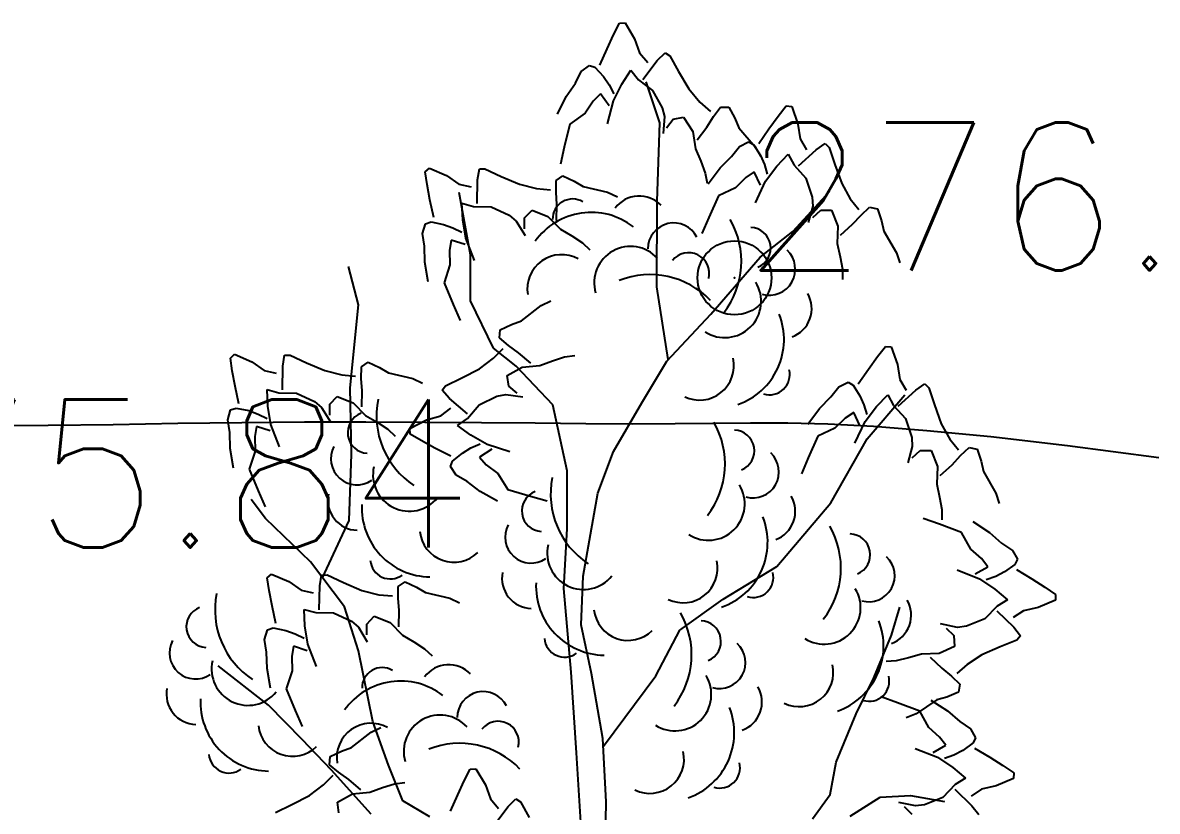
# Model space of a CAD drawing. Header units: millimetres. Extents: x 524954 to 526204, y 9523489 to 9524010.
# Drawn here: x 525864.61 to 525872.28, y 9523685.45 to 9523690.79 of the extents above; entities that cross this region are included whole.
import ezdxf

# ---------------------------------------------------------------- set-up
doc = ezdxf.new("R2010")
doc.units = ezdxf.units.MM
doc.header["$PDMODE"] = 32
doc.header["$PDSIZE"] = 0.5
doc.linetypes.add('ACAD_ISO12W100', pattern=[21, 12, -3, 0, -3, 0, -3])
for name, color, linetype in [('Arbre', 34, 'ACAD_ISO12W100'), ('CN_02_00', 4, 'Continuous'), ('TopoAlt', 3, 'Continuous'), ('TOPOJIS', 7, 'Continuous')]:
    doc.layers.add(name, color=color, linetype=linetype)
doc.styles.add('Simplex 1.0', font='Simplex.shx', dxfattribs={"width": 0.99, "height": 1})

# ---------------------------------------------------------------- blocks, each defined once
blk = doc.blocks.new('TCPOINT M')
at = {"color": 0}
blk.add_point((0, 0), dxfattribs=at)
at = {"layer": 'TopoAlt', "style": 'Simplex 1.0', "width": 0.99}
blk.add_attdef('ALT', (0.15, 0.15), '', height=1, dxfattribs=at)
blk = doc.blocks.new('v088')
at = {"color": 3, "linetype": 'Continuous'}
for p, q in [((-0.0239, 12.3184), (0.0161, 12.3965)), ((0.0161, 12.3965), (0.0546, 12.3999)), ((0.0546, 12.3999), (0.1184, 12.2906)), ((-0.0686, 12.2238), (-0.0239, 12.3184)), ((0.1184, 12.2906), (0.1522, 12.1952)), ((-0.1179, 12.1126), (-0.0686, 12.2238)), ((0.1522, 12.1952), (0.2074, 12.1313)), ((0.1746, 12.0155), (0.2717, 12.1435)), ((0.2717, 12.1435), (0.3242, 12.1966)), ((0.3242, 12.1966), (0.3557, 12.1751)), ((0.3557, 12.1751), (0.415, 12.0689)), ((-0.2828, 11.9912), (-0.2428, 12.0693)), ((-0.2428, 12.0693), (-0.1881, 12.111)), ((-0.1881, 12.111), (-0.1505, 12.0986)), ((-0.1505, 12.0986), (-0.0915, 12.0354)), ((0.0317, 11.9844), (0.0922, 12.0781)), ((0.0922, 12.0781), (0.1437, 12.0135)), ((0.415, 12.0689), (0.4841, 11.9528)), ((-0.344, 11.9013), (-0.2828, 11.9912)), ((-0.0915, 12.0354), (-0.0536, 11.98)), ((-0.0536, 11.98), (-0.0225, 11.9193)), ((-0.0252, 11.8718), (0.0317, 11.9844)), ((0.1437, 12.0135), (0.2395, 11.9416)), ((-0.4033, 11.7804), (-0.344, 11.9013)), ((-0.1123, 11.9179), (-0.1618, 11.8694)), ((-0.0542, 11.8389), (-0.1123, 11.9179)), ((0.2395, 11.9416), (0.3048, 11.8248)), ((0.4841, 11.9528), (0.5601, 11.8616)), ((-0.1618, 11.8694), (-0.2169, 11.7884)), ((-0.066, 11.7153), (-0.0252, 11.8718)), ((0.3048, 11.8248), (0.32, 11.7651)), ((0.5601, 11.8616), (0.6304, 11.8005)), ((0.6527, 11.7656), (0.6994, 11.8293)), ((0.6994, 11.8293), (0.7544, 11.828)), ((0.7544, 11.828), (0.796, 11.7537)), ((1.0886, 11.7676), (1.1424, 11.8368)), ((1.1424, 11.8368), (1.1809, 11.833)), ((1.1809, 11.833), (1.2232, 11.7138)), ((-0.2169, 11.7884), (-0.3202, 11.714)), ((0.32, 11.7651), (0.3106, 11.6498)), ((0.3344, 11.6895), (0.378, 11.7487)), ((0.378, 11.7487), (0.4498, 11.7623)), ((0.4498, 11.7623), (0.5114, 11.6644)), ((0.6075, 11.6944), (0.6527, 11.7656)), ((0.796, 11.7537), (0.824, 11.6885)), ((1.027, 11.683), (1.0886, 11.7676)), ((-0.3202, 11.714), (-0.3572, 11.5582)), ((0.5418, 11.6075), (0.6075, 11.6944)), ((0.824, 11.6885), (0.9344, 11.5607)), ((0.9578, 11.583), (1.027, 11.683)), ((1.2232, 11.7138), (1.2386, 11.6137)), ((0.5114, 11.6644), (0.5299, 11.5465)), ((0.827, 11.5637), (0.8886, 11.5945)), ((0.8886, 11.5945), (0.9232, 11.5753)), ((1.2386, 11.6137), (1.2809, 11.5407)), ((-0.3572, 11.5582), (-0.3824, 11.4437)), ((0.5299, 11.5465), (0.5653, 11.4632)), ((0.7732, 11.4945), (0.827, 11.5637)), ((0.9232, 11.5753), (0.9693, 11.5022)), ((0.9344, 11.5607), (0.97, 11.497)), ((1.2271, 11.433), (1.3463, 11.5407)), ((1.3463, 11.5407), (1.4079, 11.583)), ((1.4079, 11.583), (1.4348, 11.556)), ((1.4348, 11.556), (1.4733, 11.4406)), ((0.5653, 11.4632), (0.5962, 11.3829)), ((0.6962, 11.4176), (0.7732, 11.4945)), ((0.9693, 11.5022), (0.9963, 11.4406)), ((0.9963, 11.4406), (1.0155, 11.3753)), ((1.0809, 11.4291), (1.1578, 11.5099)), ((1.1578, 11.5099), (1.1963, 11.4368)), ((1.1963, 11.4368), (1.2771, 11.3483)), ((1.4733, 11.4406), (1.5194, 11.3137)), ((-1.2987, 11.3921), (-1.2695, 11.4174)), ((-1.2853, 11.3054), (-1.2987, 11.3921)), ((-1.2695, 11.4174), (-1.1537, 11.3664)), ((-1.1537, 11.3664), (-1.0704, 11.3089)), ((-0.9434, 11.3371), (-0.9319, 11.4109)), ((-0.9319, 11.4109), (-0.8938, 11.412)), ((-0.8938, 11.412), (-0.7835, 11.3608)), ((-0.7835, 11.3608), (-0.6595, 11.3072)), ((-0.4126, 11.3334), (-0.3673, 11.3647)), ((-0.3673, 11.3647), (-0.2901, 11.3288)), ((0.5962, 11.3829), (0.6091, 11.3149)), ((0.6155, 11.3099), (0.6962, 11.4176)), ((0.927, 11.3906), (0.8693, 11.3522)), ((0.9693, 11.3022), (0.927, 11.3906)), ((1.004, 11.3291), (1.0809, 11.4291)), ((-1.266, 11.2026), (-1.2853, 11.3054)), ((-1.0704, 11.3089), (-0.9882, 11.2895)), ((-0.9469, 11.1764), (-0.9434, 11.3371)), ((-0.6595, 11.3072), (-0.5444, 11.2779)), ((-0.4131, 11.2545), (-0.4126, 11.3334)), ((-0.2901, 11.3288), (-0.2291, 11.2925)), ((-0.2291, 11.2925), (-0.0648, 11.2537)), ((0.8001, 11.2829), (0.6847, 11.2291)), ((0.8693, 11.3522), (0.8001, 11.2829)), ((0.9347, 11.1829), (1.004, 11.3291)), ((1.2771, 11.3483), (1.3194, 11.2214)), ((1.5194, 11.3137), (1.5771, 11.2099)), ((-0.5444, 11.2779), (-0.4516, 11.2697)), ((-0.4079, 11.1703), (-0.4131, 11.2545)), ((-0.0648, 11.2537), (0.0014, 11.223)), ((0.6847, 11.2291), (0.6193, 11.0829)), ((1.3194, 11.2214), (1.3232, 11.1598)), ((1.5771, 11.2099), (1.6348, 11.1368)), ((-1.2408, 11.0836), (-1.266, 11.2026)), ((-1.0503, 11.1789), (-0.9708, 11.1567)), ((-1.0444, 11.0675), (-1.0503, 11.1789)), ((-0.9708, 11.1567), (-0.851, 11.1547)), ((-0.851, 11.1547), (-0.7296, 11.0984)), ((-0.6257, 11.0796), (-0.5755, 11.1328)), ((-0.5755, 11.1328), (-0.4682, 11.0896)), ((-0.4102, 11.0614), (-0.4079, 11.1703)), ((1.3232, 11.1598), (1.2925, 11.0483)), ((1.3232, 11.0829), (1.3771, 11.1329)), ((1.3771, 11.1329), (1.4502, 11.1329)), ((1.4502, 11.1329), (1.4925, 11.0252)), ((1.6502, 11.0983), (1.7079, 11.1522)), ((1.7079, 11.1522), (1.7617, 11.1406)), ((1.7617, 11.1406), (1.7887, 11.0598)), ((-1.2967, 11.0411), (-1.2589, 11.0531)), ((-1.2589, 11.0531), (-1.1741, 11.0365)), ((-1.0245, 10.9429), (-1.0444, 11.0675)), ((-0.7296, 11.0984), (-0.6822, 11.0589)), ((-0.6822, 11.0589), (-0.6222, 10.96)), ((-0.6263, 11.0061), (-0.6257, 11.0796)), ((-0.4682, 11.0896), (-0.3841, 11.005)), ((0.6193, 11.0829), (0.5731, 10.9752)), ((1.5925, 11.0368), (1.6502, 11.0983)), ((1.7887, 11.0598), (1.8041, 10.9906)), ((-1.3166, 10.9752), (-1.2967, 11.0411)), ((-1.3032, 10.8885), (-1.3166, 10.9752)), ((-1.1741, 11.0365), (-1.1109, 11.0139)), ((-1.1109, 11.0139), (-1.0501, 10.983)), ((-0.3841, 11.005), (-0.3065, 10.9583)), ((1.4925, 11.0252), (1.4886, 10.906)), ((1.5117, 10.9637), (1.5925, 11.0368)), ((1.8041, 10.9906), (1.8887, 10.8444)), ((-1.122, 10.9292), (-1.1336, 10.8608)), ((-1.0286, 10.8992), (-1.122, 10.9292)), ((-0.9657, 10.7922), (-1.0245, 10.9429)), ((-0.3065, 10.9583), (-0.2344, 10.9114)), ((-0.2344, 10.9114), (-0.1841, 10.8638)), ((1.4886, 10.906), (1.5079, 10.8175)), ((-1.3, 10.7798), (-1.3032, 10.8885)), ((-1.1336, 10.8608), (-1.1308, 10.7629)), ((1.8887, 10.8444), (1.9118, 10.7752)), ((-1.2771, 10.6471), (-1.3, 10.7798)), ((-1.1308, 10.7629), (-1.1708, 10.642)), ((1.5079, 10.8175), (1.5233, 10.7329)), ((1.5233, 10.7329), (1.5233, 10.6636)), ((-1.1708, 10.642), (-1.1094, 10.4942)), ((-0.514, 10.4875), (-0.4484, 10.5194)), ((-1.1094, 10.4942), (-1.0628, 10.3867)), ((-0.648, 10.3846), (-0.514, 10.4875)), ((-0.7912, 10.3231), (-0.7146, 10.3603)), ((-0.7146, 10.3603), (-0.648, 10.3846)), ((-0.7957, 10.2682), (-0.7912, 10.3231)), ((-0.7348, 10.218), (-0.7957, 10.2682)), ((-0.6662, 10.1688), (-0.7348, 10.218)), ((1.7617, 10.1424), (1.8156, 10.2117)), ((1.8156, 10.2117), (1.8541, 10.2078)), ((1.8541, 10.2078), (1.8964, 10.0886)), ((-2.6162, 10.1323), (-2.587, 10.1577)), ((-2.6028, 10.0456), (-2.6162, 10.1323)), ((-2.587, 10.1577), (-2.4712, 10.1066)), ((-2.2608, 10.0773), (-2.2494, 10.1511)), ((-2.2494, 10.1511), (-2.2113, 10.1522)), ((-2.2113, 10.1522), (-2.101, 10.101)), ((-0.9313, 10.0604), (-0.8359, 10.1311)), ((-0.8359, 10.1311), (-0.7709, 10.1978)), ((-0.5833, 10.0982), (-0.6662, 10.1688)), ((-0.4378, 10.1134), (-0.3559, 10.1397)), ((-0.3559, 10.1397), (-0.2873, 10.1487)), ((1.7002, 10.0578), (1.7617, 10.1424)), ((-2.4712, 10.1066), (-2.3879, 10.0492)), ((-2.2643, 9.9167), (-2.2608, 10.0773)), ((-2.101, 10.101), (-1.977, 10.0475)), ((-1.7305, 9.9947), (-1.7301, 10.0737)), ((-1.7301, 10.0737), (-1.6848, 10.1049)), ((-1.6848, 10.1049), (-1.6075, 10.069)), ((-1.6075, 10.069), (-1.5466, 10.0327)), ((-1.0512, 9.9981), (-0.9313, 10.0604)), ((-0.7431, 10.0152), (-0.6418, 10.0712)), ((-0.6418, 10.0712), (-0.5231, 10.0829)), ((-0.5231, 10.0829), (-0.4378, 10.1134)), ((1.631, 9.9578), (1.7002, 10.0578)), ((1.8964, 10.0886), (1.9118, 9.9886)), ((-2.5835, 9.9428), (-2.6028, 10.0456)), ((-2.3879, 10.0492), (-2.3057, 10.0298)), ((-1.977, 10.0475), (-1.8618, 10.0181)), ((-1.8618, 10.0181), (-1.7691, 10.0099)), ((-1.7254, 9.9105), (-1.7305, 9.9947)), ((-1.5466, 10.0327), (-1.3822, 9.9939)), ((-1.3822, 9.9939), (-1.316, 9.9632)), ((-1.1606, 9.945), (-1.0512, 9.9981)), ((-0.7336, 9.9427), (-0.7431, 10.0152)), ((1.9118, 9.9886), (1.9541, 9.9155)), ((-2.5582, 9.8238), (-2.5835, 9.9428)), ((-2.3678, 9.9191), (-2.2883, 9.8969)), ((-2.3619, 9.8077), (-2.3678, 9.9191)), ((-1.7277, 9.8016), (-1.7254, 9.9105)), ((-1.1838, 9.9148), (-1.1606, 9.945)), ((-1.1339, 9.8592), (-1.1838, 9.9148)), ((-0.677, 9.8958), (-0.7336, 9.9427)), ((1.4463, 9.8693), (1.5002, 9.9386)), ((1.5002, 9.9386), (1.5617, 9.9693)), ((1.5617, 9.9693), (1.5963, 9.9501)), ((1.5963, 9.9501), (1.6425, 9.877)), ((1.9002, 9.8078), (2.0195, 9.9155)), ((2.0195, 9.9155), (2.081, 9.9578)), ((2.081, 9.9578), (2.1079, 9.9309)), ((2.1079, 9.9309), (2.1464, 9.8155)), ((-2.2883, 9.8969), (-2.1685, 9.895)), ((-2.1685, 9.895), (-2.0471, 9.8386)), ((-2.0471, 9.8386), (-1.9997, 9.7992)), ((-1.9432, 9.8199), (-1.893, 9.873)), ((-1.893, 9.873), (-1.7856, 9.8299)), ((-1.7856, 9.8299), (-1.7015, 9.7452)), ((-1.0116, 9.755), (-1.1339, 9.8592)), ((-0.9342, 9.8156), (-0.8138, 9.874)), ((-0.8138, 9.874), (-0.7533, 9.8858)), ((-0.7533, 9.8858), (-0.6387, 9.8698)), ((1.3694, 9.7924), (1.4463, 9.8693)), ((1.6425, 9.877), (1.6694, 9.8155)), ((1.7541, 9.8039), (1.831, 9.8847)), ((1.831, 9.8847), (1.8695, 9.8116)), ((-2.634, 9.7155), (-2.6142, 9.7814)), ((-2.6142, 9.7814), (-2.5764, 9.7933)), ((-2.5764, 9.7933), (-2.4916, 9.7768)), ((-2.4916, 9.7768), (-2.4283, 9.7541)), ((-2.4283, 9.7541), (-2.3676, 9.7232)), ((-2.3419, 9.6831), (-2.3619, 9.8077)), ((-1.9997, 9.7992), (-1.9397, 9.7002)), ((-1.9438, 9.7464), (-1.9432, 9.8199)), ((-1.1923, 9.7429), (-1.1254, 9.7944)), ((-1.0114, 9.724), (-0.9342, 9.8156)), ((1.2886, 9.6847), (1.3694, 9.7924)), ((1.6002, 9.7655), (1.5425, 9.727)), ((1.6425, 9.677), (1.6002, 9.7655)), ((1.6694, 9.8155), (1.6887, 9.7501)), ((1.6771, 9.7039), (1.7541, 9.8039)), ((1.8695, 9.8116), (1.9502, 9.7232)), ((2.1464, 9.8155), (2.1926, 9.6885)), ((-2.6206, 9.6288), (-2.634, 9.7155)), ((-2.4395, 9.6694), (-2.4511, 9.6011)), ((-2.3461, 9.6395), (-2.4395, 9.6694)), ((-2.2831, 9.5325), (-2.3419, 9.6831)), ((-1.7015, 9.7452), (-1.624, 9.6985)), ((-1.624, 9.6985), (-1.5519, 9.6516)), ((-1.4022, 9.6572), (-1.2895, 9.7147)), ((-1.2895, 9.7147), (-1.1923, 9.7429)), ((-1.0789, 9.6763), (-1.0114, 9.724)), ((-0.9888, 9.6106), (-1.0789, 9.6763)), ((1.5425, 9.727), (1.4733, 9.6578)), ((1.6079, 9.5578), (1.6771, 9.7039)), ((1.9502, 9.7232), (1.9925, 9.5962)), ((2.1926, 9.6885), (2.2503, 9.5847)), ((-2.6175, 9.52), (-2.6206, 9.6288)), ((-2.4511, 9.6011), (-2.4483, 9.5032)), ((-1.5519, 9.6516), (-1.5015, 9.6041)), ((-1.401, 9.6186), (-1.4022, 9.6572)), ((-1.3254, 9.5742), (-1.401, 9.6186)), ((-0.8796, 9.5473), (-0.9888, 9.6106)), ((1.3579, 9.6039), (1.2925, 9.4577)), ((1.4733, 9.6578), (1.3579, 9.6039)), ((1.9925, 9.5962), (1.9964, 9.5347)), ((-2.5946, 9.3874), (-2.6175, 9.52)), ((-1.2335, 9.5242), (-1.3254, 9.5742)), ((-1.1253, 9.4685), (-1.2335, 9.5242)), ((-1.0467, 9.4905), (-0.9892, 9.5252)), ((-0.9892, 9.5252), (-0.9269, 9.5527)), ((-0.8484, 9.5165), (-0.9306, 9.463)), ((-0.7257, 9.4976), (-0.8796, 9.5473)), ((1.9964, 9.5347), (1.9656, 9.4231)), ((2.2503, 9.5847), (2.308, 9.5116)), ((2.3233, 9.4731), (2.381, 9.527)), ((2.381, 9.527), (2.4349, 9.5154)), ((-2.4483, 9.5032), (-2.4883, 9.3823)), ((-1.1132, 9.4352), (-1.0467, 9.4905)), ((-0.9306, 9.463), (-0.885, 9.4108)), ((1.2925, 9.4577), (1.2463, 9.35)), ((1.9964, 9.4577), (2.0502, 9.5077)), ((2.0502, 9.5077), (2.1233, 9.5077)), ((2.1233, 9.5077), (2.1656, 9.4)), ((2.2657, 9.4116), (2.3233, 9.4731)), ((2.4349, 9.5154), (2.4618, 9.4347)), ((-2.4883, 9.3823), (-2.4269, 9.2344)), ((-1.1278, 9.3984), (-1.1132, 9.4352)), ((-1.0892, 9.3413), (-1.1278, 9.3984)), ((-0.885, 9.4108), (-0.8073, 9.3511)), ((2.1656, 9.4), (2.1618, 9.2808)), ((2.1849, 9.3385), (2.2657, 9.4116)), ((2.4618, 9.4347), (2.4772, 9.3654)), ((2.4772, 9.3654), (2.5618, 9.2193)), ((-1.0136, 9.2969), (-1.0892, 9.3413)), ((-0.9273, 9.2307), (-1.0136, 9.2969)), ((-0.8073, 9.3511), (-0.7389, 9.2437)), ((-2.4269, 9.2344), (-2.3802, 9.1269)), ((-0.81, 9.1646), (-0.9273, 9.2307)), ((-0.7389, 9.2437), (-0.5855, 9.1979)), ((2.1618, 9.2808), (2.181, 9.1923)), ((2.5618, 9.2193), (2.5849, 9.15)), ((-0.5855, 9.1979), (-0.4727, 9.1661)), ((2.181, 9.1923), (2.1964, 9.1077)), ((2.1964, 9.1077), (2.1964, 9.0385)), ((2.1801, 9.009), (2.0697, 9.0483)), ((2.3301, 8.953), (2.1801, 9.009)), ((2.4064, 9.0272), (2.519, 8.9533)), ((2.3912, 8.8412), (2.3301, 8.953)), ((2.519, 8.9533), (2.6006, 8.8814)), ((2.4646, 8.7765), (2.3912, 8.8412)), ((2.6006, 8.8814), (2.6731, 8.832)), ((2.6731, 8.832), (2.7077, 8.7725)), ((2.5067, 8.7213), (2.4646, 8.7765)), ((2.7077, 8.7725), (2.6907, 8.7368)), ((-2.3661, 8.6466), (-2.3369, 8.6719)), ((-2.3369, 8.6719), (-2.2212, 8.6209)), ((2.2998, 8.7005), (2.4501, 8.6406)), ((2.421, 8.6735), (2.5067, 8.7213)), ((2.6207, 8.6861), (2.5609, 8.6554)), ((2.6907, 8.7368), (2.6207, 8.6861)), ((2.7005, 8.7027), (2.8047, 8.6399)), ((-2.3527, 8.5599), (-2.3661, 8.6466)), ((-2.2212, 8.6209), (-2.1379, 8.5634)), ((-2.0108, 8.5916), (-1.9993, 8.6654)), ((-1.9993, 8.6654), (-1.9613, 8.6665)), ((-1.9613, 8.6665), (-1.8509, 8.6153)), ((-1.8509, 8.6153), (-1.7269, 8.5617)), ((-1.4801, 8.5879), (-1.4347, 8.6192)), ((-1.4347, 8.6192), (-1.3575, 8.5833)), ((2.4501, 8.6406), (2.5548, 8.5702)), ((2.5609, 8.6554), (2.4969, 8.632)), ((2.8047, 8.6399), (2.8931, 8.5838)), ((-2.3334, 8.4571), (-2.3527, 8.5599)), ((-2.1379, 8.5634), (-2.0557, 8.544)), ((-2.0143, 8.4309), (-2.0108, 8.5916)), ((-1.7269, 8.5617), (-1.6118, 8.5324)), ((-1.6118, 8.5324), (-1.519, 8.5242)), ((-1.4805, 8.509), (-1.4801, 8.5879)), ((-1.3575, 8.5833), (-1.2966, 8.547)), ((-1.2966, 8.547), (-1.1322, 8.5082)), ((2.5548, 8.5702), (2.6402, 8.4985)), ((2.8931, 8.5838), (2.9656, 8.5345)), ((2.9656, 8.5345), (2.9641, 8.4958)), ((-2.3082, 8.3381), (-2.3334, 8.4571)), ((-1.4754, 8.4248), (-1.4805, 8.509)), ((-1.1322, 8.5082), (-1.066, 8.4775)), ((2.5697, 8.4555), (2.4865, 8.3693)), ((2.6402, 8.4985), (2.5697, 8.4555)), ((2.8478, 8.4461), (2.749, 8.4244)), ((2.9641, 8.4958), (2.8478, 8.4461)), ((-2.1178, 8.4334), (-2.0382, 8.4112)), ((-2.1118, 8.322), (-2.1178, 8.4334)), ((-2.0382, 8.4112), (-1.9184, 8.4092)), ((-1.9184, 8.4092), (-1.7971, 8.3529)), ((-1.6931, 8.3341), (-1.643, 8.3873)), ((-1.643, 8.3873), (-1.5356, 8.3441)), ((-1.4776, 8.3159), (-1.4754, 8.4248)), ((2.4865, 8.3693), (2.3625, 8.3191)), ((2.5678, 8.4245), (2.6828, 8.3123)), ((2.749, 8.4244), (2.6787, 8.3776)), ((-2.384, 8.2298), (-2.3641, 8.2956)), ((-2.3641, 8.2956), (-2.3264, 8.3076)), ((-2.3264, 8.3076), (-2.2415, 8.291)), ((-2.2415, 8.291), (-2.1783, 8.2684)), ((-2.0919, 8.1974), (-2.1118, 8.322)), ((-1.7971, 8.3529), (-1.7497, 8.3134)), ((-1.7497, 8.3134), (-1.6897, 8.2145)), ((-1.6937, 8.2606), (-1.6931, 8.3341)), ((-1.5356, 8.3441), (-1.4515, 8.2595)), ((2.3013, 8.3113), (2.188, 8.335)), ((2.2245, 8.3065), (2.2778, 8.2559)), ((2.3625, 8.3191), (2.3013, 8.3113)), ((2.6828, 8.3123), (2.7289, 8.2536)), ((-2.3706, 8.1431), (-2.384, 8.2298)), ((-2.1783, 8.2684), (-2.1175, 8.2375)), ((-1.4515, 8.2595), (-1.374, 8.2128)), ((-1.374, 8.2128), (-1.3019, 8.1659)), ((2.2778, 8.2559), (2.2824, 8.183)), ((2.7037, 8.225), (2.591, 8.1793)), ((2.7289, 8.2536), (2.7037, 8.225)), ((-2.3674, 8.0343), (-2.3706, 8.1431)), ((-2.1895, 8.1837), (-2.2011, 8.1153)), ((-2.0961, 8.1537), (-2.1895, 8.1837)), ((-2.0331, 8.0467), (-2.0919, 8.1974)), ((-1.3019, 8.1659), (-1.2515, 8.1184)), ((2.2824, 8.183), (2.1776, 8.1339)), ((2.591, 8.1793), (2.4672, 8.1253)), ((-2.2011, 8.1153), (-2.1982, 8.0174)), ((1.8878, 8.0848), (1.8187, 8.0804)), ((1.9713, 8.1055), (1.8878, 8.0848)), ((2.0584, 8.1303), (1.9713, 8.1055)), ((2.1776, 8.1339), (2.0584, 8.1303)), ((2.1174, 8.1109), (2.1954, 8.0349)), ((2.3672, 8.0611), (2.2979, 7.9989)), ((2.4672, 8.1253), (2.3672, 8.0611)), ((-2.3445, 7.9016), (-2.3674, 8.0343)), ((-2.1982, 8.0174), (-2.2383, 7.8966)), ((2.1954, 8.0349), (2.2605, 7.9811)), ((2.2605, 7.9811), (2.3179, 7.927)), ((2.3179, 7.927), (2.3098, 7.8725)), ((-2.2383, 7.8966), (-2.1768, 7.7487)), ((1.8965, 7.8022), (1.7861, 7.8414)), ((2.2308, 7.8405), (2.1627, 7.8208)), ((2.3098, 7.8725), (2.2308, 7.8405)), ((2.0465, 7.7461), (1.8965, 7.8022)), ((2.1627, 7.8208), (2.0222, 7.7271)), ((2.1227, 7.8203), (2.2353, 7.7465)), ((-2.1768, 7.7487), (-2.1302, 7.6412)), ((2.0222, 7.7271), (1.9545, 7.6997)), ((2.1075, 7.6343), (2.0465, 7.7461)), ((2.2353, 7.7465), (2.3169, 7.6746)), ((2.3169, 7.6746), (2.3894, 7.6252)), ((-1.7972, 7.4997), (-1.6632, 7.6026)), ((-1.6632, 7.6026), (-1.5976, 7.6345)), ((2.1809, 7.5696), (2.1075, 7.6343)), ((2.3894, 7.6252), (2.424, 7.5657)), ((2.223, 7.5144), (2.1809, 7.5696)), ((2.407, 7.5299), (2.337, 7.4793)), ((2.424, 7.5657), (2.407, 7.5299)), ((-1.9404, 7.4382), (-1.8638, 7.4754)), ((-1.8638, 7.4754), (-1.7972, 7.4997)), ((2.0162, 7.4937), (2.1664, 7.4338)), ((2.1373, 7.4666), (2.223, 7.5144)), ((2.2772, 7.4485), (2.2132, 7.4252)), ((2.337, 7.4793), (2.2772, 7.4485)), ((2.4169, 7.4959), (2.521, 7.4331)), ((-1.9448, 7.3833), (-1.9404, 7.4382)), ((-1.8839, 7.3331), (-1.9448, 7.3833)), ((2.1664, 7.4338), (2.2711, 7.3633)), ((2.521, 7.4331), (2.6094, 7.377)), ((2.6094, 7.377), (2.6819, 7.3276)), ((-1.985, 7.2461), (-1.9201, 7.3129)), ((-1.8154, 7.2839), (-1.8839, 7.3331)), ((-1.0336, 7.2746), (-0.9936, 7.3527)), ((-0.9936, 7.3527), (-0.9551, 7.3561)), ((-0.9551, 7.3561), (-0.8913, 7.2468)), ((2.2711, 7.3633), (2.3565, 7.2916)), ((2.3565, 7.2916), (2.286, 7.2486)), ((2.6819, 7.3276), (2.6805, 7.289)), ((-2.0805, 7.1754), (-1.985, 7.2461)), ((-1.7325, 7.2133), (-1.8154, 7.2839)), ((-1.6722, 7.1979), (-1.587, 7.2285)), ((-1.587, 7.2285), (-1.5051, 7.2548)), ((-1.5051, 7.2548), (-1.4365, 7.2638)), ((-1.0783, 7.18), (-1.0336, 7.2746)), ((-0.8913, 7.2468), (-0.8575, 7.1514)), ((2.286, 7.2486), (2.2028, 7.1624)), ((2.2841, 7.2177), (2.3991, 7.1055)), ((2.4653, 7.2176), (2.395, 7.1707)), ((2.5641, 7.2392), (2.4653, 7.2176)), ((2.6805, 7.289), (2.5641, 7.2392)), ((-2.2004, 7.1132), (-2.0805, 7.1754)), ((-1.8923, 7.1303), (-1.791, 7.1862)), ((-1.791, 7.1862), (-1.6722, 7.1979)), ((-1.1277, 7.0688), (-1.0783, 7.18)), ((-0.8575, 7.1514), (-0.8023, 7.0875)), ((-0.7381, 7.0997), (-0.6855, 7.1528)), ((-0.6855, 7.1528), (-0.654, 7.1313)), ((2.2028, 7.1624), (2.0788, 7.1122)), ((-2.3098, 7.06), (-2.2004, 7.1132)), ((-1.8828, 7.0578), (-1.8923, 7.1303)), ((-0.8351, 6.9716), (-0.7381, 7.0997)), ((-0.654, 7.1313), (-0.5947, 7.0251)), ((2.0176, 7.1045), (1.9044, 7.1282)), ((1.9408, 7.0996), (1.9941, 7.049)), ((2.0788, 7.1122), (2.0176, 7.1045)), ((2.3991, 7.1055), (2.4452, 7.0467))]:
    blk.add_line(p, q, dxfattribs=at)
at = {"linetype": 'Continuous'}
for p, q in [((0.2897, 11.7219), (0.1969, 11.9998)), ((0.2697, 11.1929), (0.2897, 11.7219)), ((-0.9914, 10.8307), (-1.0686, 11.252)), ((1.1882, 10.9882), (1.4374, 11.2608)), ((0.2693, 10.6145), (0.2697, 11.1929)), ((0.9679, 10.8157), (1.1882, 10.9882)), ((-0.9911, 10.5198), (-0.9914, 10.8307)), ((-1.7492, 10.4915), (-1.8168, 10.7513)), ((0.6339, 10.4293), (0.9679, 10.8157)), ((0.3448, 10.1217), (0.2693, 10.6145)), ((-0.8352, 10.1996), (-0.9911, 10.5198)), ((-1.8059, 9.9306), (-1.7492, 10.4915)), ((0.3358, 10.1122), (0.6339, 10.4293)), ((-0.6834, 10.0784), (-0.8352, 10.1996)), ((-0.4354, 9.8162), (-0.6834, 10.0784)), ((0.1676, 9.8288), (0.3358, 10.1122)), ((-1.7966, 9.483), (-1.8059, 9.9306)), ((-0.0246, 9.5014), (0.1676, 9.8288)), ((1.6901, 9.587), (1.945, 9.8846)), ((-0.339, 9.3704), (-0.4354, 9.8162)), ((1.4442, 9.1527), (1.6901, 9.587)), ((-1.8121, 9.0349), (-1.7966, 9.483)), ((-0.1306, 9.2193), (-0.0246, 9.5014)), ((-0.337, 8.9787), (-0.339, 9.3704)), ((-0.1861, 8.901), (-0.1306, 9.2193)), ((-2.3783, 9.048), (-2.4742, 9.1766)), ((1.08, 8.7222), (1.4442, 9.1527)), ((-2.0737, 8.7558), (-2.3783, 9.048)), ((-1.992, 8.6473), (-1.8121, 9.0349)), ((-0.3597, 8.574), (-0.337, 8.9787)), ((-0.2308, 8.6575), (-0.1861, 8.901)), ((-1.8434, 8.4497), (-2.0737, 8.7558)), ((0.7177, 8.5032), (1.08, 8.7222)), ((-0.2426, 8.3277), (-0.2308, 8.6575)), ((-0.3105, 8.0091), (-0.3597, 8.574)), ((-1.7501, 8.1531), (-1.8434, 8.4497)), ((0.4236, 8.2918), (0.7177, 8.5032)), ((1.8546, 8.2596), (1.9129, 8.4473)), ((-0.1735, 7.9995), (-0.2426, 8.3277)), ((0.2621, 7.9837), (0.4236, 8.2918)), ((1.7363, 7.971), (1.8546, 8.2596)), ((-1.6531, 7.6763), (-1.7501, 8.1531)), ((-2.3581, 7.786), (-2.6995, 8.0525)), ((-0.2742, 7.4626), (-0.3105, 8.0091)), ((-0.0959, 7.5596), (-0.1735, 7.9995)), ((-0.0934, 7.5087), (0.2621, 7.9837)), ((1.617, 7.726), (1.7363, 7.971)), ((-2.1294, 7.5544), (-2.3581, 7.786)), ((-1.5474, 7.38), (-1.6531, 7.6763)), ((1.4808, 7.3998), (1.617, 7.726)), ((-1.9323, 7.3471), (-2.1294, 7.5544)), ((-0.0745, 7.1309), (-0.0959, 7.5596)), ((-0.2365, 6.8477), (-0.2742, 7.4626)), ((-1.4491, 7.1395), (-1.5474, 7.38)), ((1.4418, 7.1813), (1.4808, 7.3998)), ((-1.6648, 7.048), (-1.9323, 7.3471)), ((-1.2665, 7.0314), (-1.4491, 7.1395)), ((1.3209, 7.0171), (1.4418, 7.1813)), ((1.5755, 7.0348), (1.778, 7.1634)), ((1.778, 7.1634), (1.983, 7.1739)), ((1.983, 7.1739), (2.2139, 7.1352)), ((-0.0837, 6.6768), (-0.0745, 7.1309))]:
    blk.add_line(p, q, dxfattribs=at)
at = {"color": 3, "linetype": 'Continuous'}
for centre, major_axis, start_param, end_param in [((-0.3005, 11.0717), (0.0964, 0.0964), 0.254619, 2.377018), ((0.1501, 11.0237), (0.1445, 0.1445), 6.263619, 7.998733), ((-0.1756, 10.6509), (0.3298, 0.3298), 0.12682, 1.733702), ((0.3829, 10.8698), (-0.1246, 0.1246), 4.396235, 7.060094), ((0.2754, 10.7857), (0.3995, 0.3995), 4.836335, 6.022049), ((0.8987, 10.8757), (0.099, 0.099), 4.31771, 7.031286), ((0.0911, 10.6412), (0.1741, 0.1741), 6.236163, 8.918901), ((-0.3757, 10.5998), (0.1641, 0.1641), 0.282297, 2.520721), ((0.4834, 10.7051), (-0.099, 0.099), 3.680741, 6.394318), ((1.0287, 10.7332), (-0.1246, 0.1246), 2.081137, 4.744996), ((0.2226, 10.1318), (-0.3995, 0.3995), 4.689978, 5.875693), ((0.7276, 10.5169), (-0.1741, 0.1741), 1.793126, 4.475865), ((1.1114, 10.4666), (-0.1445, 0.1445), 2.713295, 4.448408), ((0.6623, 10.2582), (-0.3298, 0.3298), 2.69514, 4.302022), ((0.5573, 10.0804), (0.1641, 0.1641), 3.478918, 5.717341), ((1.0314, 10.0206), (0.0964, 0.0964), 3.62262, 5.745019), ((-1.0632, 9.7428), (0.3995, 0.3995), 2.158504, 3.344219), ((-1.6825, 9.6282), (-0.099, 0.099), -0.421529, 2.292047), ((0.1648, 9.4153), (0.3995, 0.3995), 4.836335, 6.022049), ((0.7881, 9.5054), (-0.099, 0.099), 2.746913, 5.46049), ((-1.7599, 9.4514), (-0.1246, 0.1246), 0.293965, 2.957824), ((0.9181, 9.3628), (0.1246, 0.1246), 3.651933, 6.315792), ((-1.4053, 9.3432), (0.1741, 0.1741), 2.133893, 4.816631), ((0.1148, 9.2139), (-0.3995, 0.3995), 0.587708, 1.773422), ((-1.7527, 9.1724), (-0.1445, 0.1445), 0.590553, 2.325666), ((-0.5045, 9.0993), (0.099, 0.099), 1.149268, 3.862844), ((0.617, 9.1466), (-0.1741, 0.1741), 1.793126, 4.475865), ((-1.2605, 9.1191), (0.3298, 0.3298), 2.307735, 3.914618), ((1.0008, 9.0963), (-0.1445, 0.1445), 2.713295, 4.448408), ((0.5518, 8.8878), (-0.3298, 0.3298), 2.69514, 4.302022), ((-0.5819, 8.9225), (0.1246, 0.1246), 1.864761, 4.52862), ((0.9486, 8.7133), (-0.3995, 0.3995), 3.265538, 4.451253), ((-1.1039, 8.9843), (0.1641, 0.1641), 2.463212, 4.701636), ((1.5719, 8.8034), (0.099, 0.099), 4.31771, 7.031286), ((-0.2273, 8.8143), (0.1741, 0.1741), 2.133893, 4.816631), ((-1.5338, 8.7756), (0.0964, 0.0964), 2.435534, 4.557933), ((0.4467, 8.71), (-0.1641, 0.1641), 1.908121, 4.146545), ((1.7019, 8.6608), (0.1246, 0.1246), 3.651933, 6.315792), ((-0.5746, 8.6435), (0.1445, 0.1445), 2.161349, 3.896462), ((0.9208, 8.6502), (0.0964, 0.0964), 3.62262, 5.745019), ((-0.0825, 8.5902), (0.3298, 0.3298), 2.307735, 3.914618), ((-2.1547, 8.4302), (0.3995, 0.3995), 2.158504, 3.344219), ((1.4008, 8.4446), (0.1741, 0.1741), 3.363922, 6.046661), ((-2.774, 8.3155), (-0.099, 0.099), -0.421529, 2.292047), ((1.7845, 8.3943), (-0.1445, 0.1445), 2.713295, 4.448408), ((0.0741, 8.4554), (0.1641, 0.1641), 2.463212, 4.701636), ((-0.0612, 8.1267), (-0.3995, 0.3995), 3.265538, 4.451253), ((0.5622, 8.2168), (0.099, 0.099), 4.31771, 7.031286), ((1.3355, 8.1858), (-0.3298, 0.3298), 2.69514, 4.302022), ((-2.8514, 8.1388), (-0.1246, 0.1246), 0.293965, 2.957824), ((-0.3558, 8.2467), (0.0964, 0.0964), 2.435534, 4.557933), ((0.6922, 8.0742), (-0.1246, 0.1246), 2.081137, 4.744996), ((-2.4968, 8.0306), (0.1741, 0.1741), 2.133893, 4.816631), ((-1.1385, 7.8551), (-0.1445, 0.1445), 4.692823, 6.427936), ((1.2305, 8.008), (0.1641, 0.1641), 3.478918, 5.717341), ((-1.5891, 7.9031), (0.0964, 0.0964), 0.254619, 2.377018), ((0.391, 7.858), (0.1741, 0.1741), 3.363922, 6.046661), ((1.7045, 7.9482), (-0.0964, 0.0964), 2.051824, 4.174223), ((-1.4642, 7.4823), (0.3298, 0.3298), 0.12682, 1.733702), ((0.7748, 7.8077), (-0.1445, 0.1445), 2.713295, 4.448408), ((-2.8441, 7.8598), (-0.1445, 0.1445), 0.590553, 2.325666), ((-2.352, 7.8064), (0.3298, 0.3298), 2.307735, 3.914618), ((-0.9057, 7.7012), (0.1246, 0.1246), 5.967031, 8.63089), ((0.3258, 7.5992), (0.3298, 0.3298), 4.265936, 5.872819), ((-1.6643, 7.4312), (-0.1641, 0.1641), -1.288499, 0.949924), ((-1.1975, 7.4726), (-0.1741, 0.1741), 4.665366, 7.348105), ((-0.8052, 7.5365), (-0.099, 0.099), 3.680741, 6.394318), ((-2.1954, 7.6717), (0.1641, 0.1641), 2.463212, 4.701636), ((-1.0661, 6.9632), (-0.3995, 0.3995), 4.689978, 5.875693), ((-2.6253, 7.463), (0.0964, 0.0964), 2.435534, 4.557933), ((0.2207, 7.4214), (0.1641, 0.1641), 3.478918, 5.717341), ((0.6948, 7.3616), (-0.0964, 0.0964), 2.051824, 4.174223)]:
    blk.add_ellipse(centre, major_axis=major_axis, ratio=1, start_param=start_param, end_param=end_param, dxfattribs=at)

msp = doc.modelspace()

# ---------------------------------------------------------------- linework, layer by layer
at = {"layer": 'CN_02_00', "elevation": 276, "flags": 128}
msp.add_lwpolyline([(525864.3384, 9523688.063), (525864.777, 9523688.0637), (525865.2167, 9523688.0691), (525865.6545, 9523688.0766), (525866.0872, 9523688.0831), (525866.5117, 9523688.0865), (525866.9252, 9523688.087), (525867.3249, 9523688.0853), (525867.708, 9523688.0824), (525868.0717, 9523688.079), (525868.4133, 9523688.076), (525868.73, 9523688.0742), (525869.019, 9523688.0745), (525869.2808, 9523688.077), (525869.5289, 9523688.0794), (525869.7802, 9523688.0789), (525870.0515, 9523688.0722), (525870.3596, 9523688.0567), (525870.7213, 9523688.0291), (525871.1535, 9523687.9867), (525871.6729, 9523687.9263), (525872.2899, 9523687.8466)], dxfattribs=at)

# ---------------------------------------------------------------- block references
at = {"layer": 'Arbre'}
msp.add_blockref('v088', (525868.626, 9523678.3854), dxfattribs=at)
at = {"layer": 'TOPOJIS'}
ref = msp.add_blockref('TCPOINT M', (525869.4196, 9523689.0603, 276.16), dxfattribs=at)
ref.add_attrib('ALT', '276.16', (525869.4696, 9523689.1103, 276.16), dxfattribs={"layer": 'TopoAlt', "height": 1, "style": 'Simplex 1.0', "width": 0.99})
ref = msp.add_blockref('TCPOINT M', (525862.9307, 9523687.1867, 275.84), dxfattribs=at)
ref.add_attrib('ALT', '275.84', (525862.9807, 9523687.2367, 275.84), dxfattribs={"layer": 'TopoAlt', "height": 1, "style": 'Simplex 1.0', "width": 0.99})

doc.saveas('drawing.dxf')
